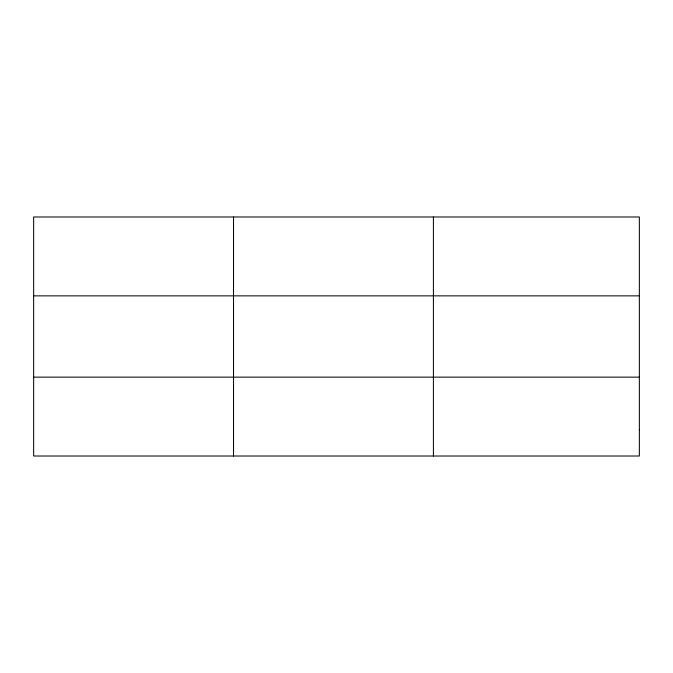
<?xml version="1.0" encoding="UTF-8"?>
<svg xmlns="http://www.w3.org/2000/svg" width="673" height="673" viewBox="0 0 673 673"><rect width="100%" height="100%" fill="white"/><g stroke="black" fill="none" stroke-linecap="round" stroke-linejoin="round"><path stroke-width="1.01" d="M233.531 216.984L233.531 456.016M433.412 216.984L433.412 456.016M33.65 295.859L639.35 295.859M33.65 377.141L639.35 377.141M639.35 429.727L639.35 456.016L33.65 456.016L33.65 216.984L639.35 216.984L639.35 429.727"/></g></svg>
